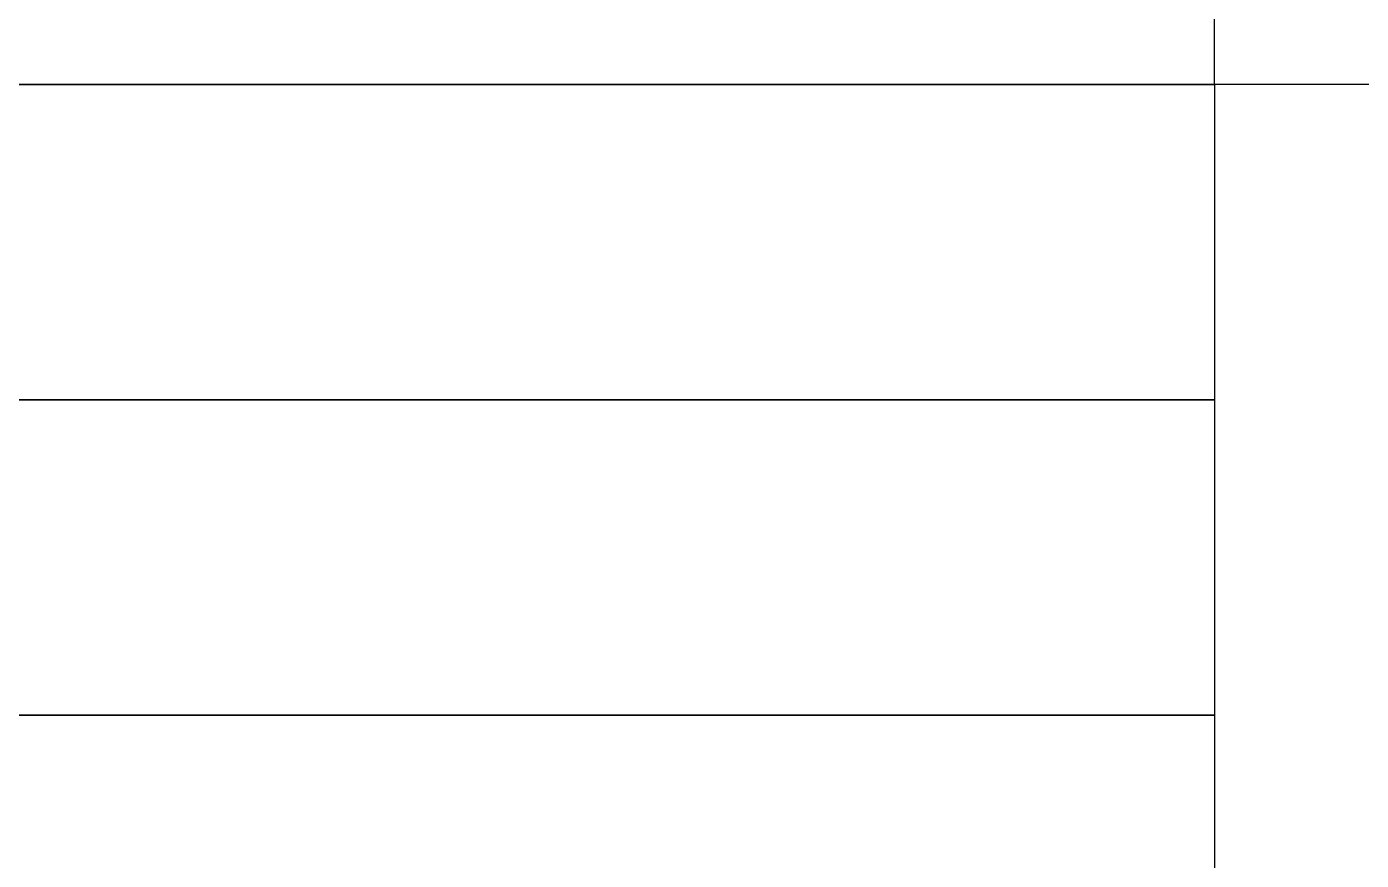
# Model space of a CAD drawing. Extents: x -19 to 297, y 0 to 420.
# Drawn here: x 173.812 to 175.928, y 243.038 to 244.36 of the extents above; entities that cross this region are included whole.
import ezdxf

# ---------------------------------------------------------------- set-up
doc = ezdxf.new("R2010")
doc.units = 0
doc.header["$MEASUREMENT"] = 0
doc.linetypes.add('K5LT_BASIC', pattern=[0])
doc.layers.add('Системный слой', color=7, linetype='Continuous')

# ---------------------------------------------------------------- blocks, each defined once
blk = doc.blocks.new('*U')
at = {"layer": 'Системный слой', "color": 5, "linetype": 'K5LT_BASIC'}
for p, q in [((175.6956, 244.2684), (175.6956, 248.2684)), ((171.6956, 244.2684), (175.6956, 244.2684)), ((175.6956, 244.2684), (175.6956, 243.7684)), ((176.1956, 244.2684), (175.6956, 244.2684)), ((171.6956, 243.7684), (175.6956, 243.7684)), ((175.6956, 243.7684), (171.6956, 243.7684)), ((175.6956, 243.7684), (175.6956, 243.2684)), ((171.6956, 243.2684), (175.6956, 243.2684)), ((175.6956, 243.2684), (171.6956, 243.2684)), ((175.6956, 243.2684), (175.6956, 242.7684))]:
    blk.add_line(p, q, dxfattribs=at)

msp = doc.modelspace()

# ---------------------------------------------------------------- linework, layer by layer
at = {"layer": 'Системный слой', "color": 5, "linetype": 'K5LT_BASIC'}
for p, q in [((175.6956, 244.2684), (175.6956, 248.2688)), ((175.6956, 244.2684), (171.6956, 244.2684)), ((178.6956, 244.2684), (175.6956, 244.2684)), ((175.6956, 244.2684), (175.6956, 239.2684)), ((171.6956, 243.7684), (174.6956, 243.7684)), ((171.6956, 243.7684), (175.6956, 243.7684)), ((171.6956, 243.2684), (174.6956, 243.2684)), ((171.6956, 243.2684), (175.6956, 243.2684))]:
    msp.add_line(p, q, dxfattribs=at)

# ---------------------------------------------------------------- block references
at = {"layer": 'Системный слой'}
msp.add_blockref('*U', (0, 0), dxfattribs=at)
msp.add_blockref('*U', (0, 0), dxfattribs=at)
msp.add_blockref('*U', (0, 0), dxfattribs=at)
msp.add_blockref('*U', (0, 0), dxfattribs=at)
msp.add_blockref('*U', (0, 0), dxfattribs=at)
msp.add_blockref('*U', (0, 0), dxfattribs=at)
msp.add_blockref('*U', (0, 0), dxfattribs=at)
msp.add_blockref('*U', (0, 0), dxfattribs=at)
msp.add_blockref('*U', (0, 0), dxfattribs=at)
msp.add_blockref('*U', (0, 0), dxfattribs=at)
msp.add_blockref('*U', (0, 0), dxfattribs=at)
msp.add_blockref('*U', (0, 0), dxfattribs=at)
msp.add_blockref('*U', (0, 0), dxfattribs=at)
msp.add_blockref('*U', (0, 0), dxfattribs=at)
msp.add_blockref('*U', (0, 0), dxfattribs=at)
msp.add_blockref('*U', (0, 0), dxfattribs=at)
msp.add_blockref('*U', (0, 0), dxfattribs=at)
msp.add_blockref('*U', (0, 0), dxfattribs=at)
msp.add_blockref('*U', (0, 0), dxfattribs=at)
msp.add_blockref('*U', (0, 0), dxfattribs=at)
msp.add_blockref('*U', (0, 0), dxfattribs=at)
msp.add_blockref('*U', (0, 0), dxfattribs=at)
msp.add_blockref('*U', (0, 0), dxfattribs=at)
msp.add_blockref('*U', (0, 0), dxfattribs=at)
msp.add_blockref('*U', (0, 0), dxfattribs=at)
msp.add_blockref('*U', (0, 0), dxfattribs=at)
msp.add_blockref('*U', (0, 0), dxfattribs=at)
msp.add_blockref('*U', (0, 0), dxfattribs=at)
msp.add_blockref('*U', (0, 0), dxfattribs=at)
msp.add_blockref('*U', (0, 0), dxfattribs=at)
msp.add_blockref('*U', (0, 0), dxfattribs=at)
msp.add_blockref('*U', (0, 0), dxfattribs=at)
msp.add_blockref('*U', (0, 0), dxfattribs=at)
msp.add_blockref('*U', (0, 0), dxfattribs=at)
msp.add_blockref('*U', (0, 0), dxfattribs=at)
msp.add_blockref('*U', (0, 0), dxfattribs=at)
msp.add_blockref('*U', (0, 0), dxfattribs=at)
msp.add_blockref('*U', (0, 0), dxfattribs=at)
msp.add_blockref('*U', (0, 0), dxfattribs=at)
msp.add_blockref('*U', (0, 0), dxfattribs=at)
msp.add_blockref('*U', (0, 0), dxfattribs=at)
msp.add_blockref('*U', (0, 0), dxfattribs=at)
msp.add_blockref('*U', (0, 0), dxfattribs=at)
msp.add_blockref('*U', (0, 0), dxfattribs=at)
msp.add_blockref('*U', (0, 0), dxfattribs=at)
msp.add_blockref('*U', (0, 0), dxfattribs=at)
msp.add_blockref('*U', (0, 0), dxfattribs=at)
msp.add_blockref('*U', (0, 0), dxfattribs=at)
msp.add_blockref('*U', (0, 0), dxfattribs=at)
msp.add_blockref('*U', (0, 0), dxfattribs=at)
msp.add_blockref('*U', (0, 0), dxfattribs=at)
msp.add_blockref('*U', (0, 0), dxfattribs=at)
msp.add_blockref('*U', (0, 0), dxfattribs=at)
msp.add_blockref('*U', (0, 0), dxfattribs=at)
msp.add_blockref('*U', (0, 0), dxfattribs=at)
msp.add_blockref('*U', (0, 0), dxfattribs=at)
msp.add_blockref('*U', (0, 0), dxfattribs=at)
msp.add_blockref('*U', (0, 0), dxfattribs=at)
msp.add_blockref('*U', (0, 0), dxfattribs=at)
msp.add_blockref('*U', (0, 0), dxfattribs=at)
msp.add_blockref('*U', (0, 0), dxfattribs=at)
msp.add_blockref('*U', (0, 0), dxfattribs=at)
msp.add_blockref('*U', (0, 0), dxfattribs=at)
msp.add_blockref('*U', (0, 0), dxfattribs=at)
msp.add_blockref('*U', (0, 0), dxfattribs=at)
msp.add_blockref('*U', (0, 0), dxfattribs=at)
msp.add_blockref('*U', (0, 0), dxfattribs=at)
msp.add_blockref('*U', (0, 0), dxfattribs=at)
msp.add_blockref('*U', (0, 0), dxfattribs=at)
msp.add_blockref('*U', (0, 0), dxfattribs=at)
msp.add_blockref('*U', (0, 0), dxfattribs=at)
msp.add_blockref('*U', (0, 0), dxfattribs=at)
msp.add_blockref('*U', (0, 0), dxfattribs=at)
msp.add_blockref('*U', (0, 0), dxfattribs=at)
msp.add_blockref('*U', (0, 0), dxfattribs=at)
msp.add_blockref('*U', (0, 0), dxfattribs=at)
msp.add_blockref('*U', (0, 0), dxfattribs=at)
msp.add_blockref('*U', (0, 0), dxfattribs=at)
msp.add_blockref('*U', (0, 0), dxfattribs=at)
msp.add_blockref('*U', (0, 0), dxfattribs=at)
msp.add_blockref('*U', (0, 0), dxfattribs=at)
msp.add_blockref('*U', (0, 0), dxfattribs=at)
msp.add_blockref('*U', (0, 0), dxfattribs=at)
msp.add_blockref('*U', (0, 0), dxfattribs=at)
msp.add_blockref('*U', (0, 0), dxfattribs=at)
msp.add_blockref('*U', (0, 0), dxfattribs=at)
msp.add_blockref('*U', (0, 0), dxfattribs=at)
msp.add_blockref('*U', (0, 0), dxfattribs=at)
msp.add_blockref('*U', (0, 0), dxfattribs=at)
msp.add_blockref('*U', (0, 0), dxfattribs=at)
msp.add_blockref('*U', (0, 0), dxfattribs=at)
msp.add_blockref('*U', (0, 0), dxfattribs=at)
msp.add_blockref('*U', (0, 0), dxfattribs=at)
msp.add_blockref('*U', (0, 0), dxfattribs=at)
msp.add_blockref('*U', (0, 0), dxfattribs=at)
msp.add_blockref('*U', (0, 0), dxfattribs=at)
msp.add_blockref('*U', (0, 0), dxfattribs=at)
msp.add_blockref('*U', (0, 0), dxfattribs=at)
msp.add_blockref('*U', (0, 0), dxfattribs=at)
msp.add_blockref('*U', (0, 0), dxfattribs=at)
msp.add_blockref('*U', (0, 0), dxfattribs=at)
msp.add_blockref('*U', (0, 0), dxfattribs=at)
msp.add_blockref('*U', (0, 0), dxfattribs=at)
msp.add_blockref('*U', (0, 0), dxfattribs=at)
msp.add_blockref('*U', (0, 0), dxfattribs=at)
msp.add_blockref('*U', (0, 0), dxfattribs=at)
msp.add_blockref('*U', (0, 0), dxfattribs=at)
msp.add_blockref('*U', (0, 0), dxfattribs=at)
msp.add_blockref('*U', (0, 0), dxfattribs=at)
msp.add_blockref('*U', (0, 0), dxfattribs=at)
msp.add_blockref('*U', (0, 0), dxfattribs=at)
msp.add_blockref('*U', (0, 0), dxfattribs=at)
msp.add_blockref('*U', (0, 0), dxfattribs=at)
msp.add_blockref('*U', (0, 0), dxfattribs=at)
msp.add_blockref('*U', (0, 0), dxfattribs=at)
msp.add_blockref('*U', (0, 0), dxfattribs=at)
msp.add_blockref('*U', (0, 0), dxfattribs=at)
msp.add_blockref('*U', (0, 0), dxfattribs=at)
msp.add_blockref('*U', (0, 0), dxfattribs=at)
msp.add_blockref('*U', (0, 0), dxfattribs=at)
msp.add_blockref('*U', (0, 0), dxfattribs=at)
msp.add_blockref('*U', (0, 0), dxfattribs=at)
msp.add_blockref('*U', (0, 0), dxfattribs=at)
msp.add_blockref('*U', (0, 0), dxfattribs=at)
msp.add_blockref('*U', (0, 0), dxfattribs=at)
msp.add_blockref('*U', (0, 0), dxfattribs=at)
msp.add_blockref('*U', (0, 0), dxfattribs=at)
msp.add_blockref('*U', (0, 0), dxfattribs=at)
msp.add_blockref('*U', (0, 0), dxfattribs=at)
msp.add_blockref('*U', (0, 0), dxfattribs=at)
msp.add_blockref('*U', (0, 0), dxfattribs=at)
msp.add_blockref('*U', (0, 0), dxfattribs=at)
msp.add_blockref('*U', (0, 0), dxfattribs=at)
msp.add_blockref('*U', (0, 0), dxfattribs=at)
msp.add_blockref('*U', (0, 0), dxfattribs=at)
msp.add_blockref('*U', (0, 0), dxfattribs=at)
msp.add_blockref('*U', (0, 0), dxfattribs=at)
msp.add_blockref('*U', (0, 0), dxfattribs=at)
msp.add_blockref('*U', (0, 0), dxfattribs=at)
msp.add_blockref('*U', (0, 0), dxfattribs=at)
msp.add_blockref('*U', (0, 0), dxfattribs=at)
msp.add_blockref('*U', (0, 0), dxfattribs=at)
msp.add_blockref('*U', (0, 0), dxfattribs=at)
msp.add_blockref('*U', (0, 0), dxfattribs=at)
msp.add_blockref('*U', (0, 0), dxfattribs=at)
msp.add_blockref('*U', (0, 0), dxfattribs=at)
msp.add_blockref('*U', (0, 0), dxfattribs=at)
msp.add_blockref('*U', (0, 0), dxfattribs=at)
msp.add_blockref('*U', (0, 0), dxfattribs=at)
msp.add_blockref('*U', (0, 0), dxfattribs=at)
msp.add_blockref('*U', (0, 0), dxfattribs=at)
msp.add_blockref('*U', (0, 0), dxfattribs=at)
msp.add_blockref('*U', (0, 0), dxfattribs=at)
msp.add_blockref('*U', (0, 0), dxfattribs=at)
msp.add_blockref('*U', (0, 0), dxfattribs=at)
msp.add_blockref('*U', (0, 0), dxfattribs=at)
msp.add_blockref('*U', (0, 0), dxfattribs=at)
msp.add_blockref('*U', (0, 0), dxfattribs=at)
msp.add_blockref('*U', (0, 0), dxfattribs=at)
msp.add_blockref('*U', (0, 0), dxfattribs=at)
msp.add_blockref('*U', (0, 0), dxfattribs=at)
msp.add_blockref('*U', (0, 0), dxfattribs=at)
msp.add_blockref('*U', (0, 0), dxfattribs=at)
msp.add_blockref('*U', (0, 0), dxfattribs=at)
msp.add_blockref('*U', (0, 0), dxfattribs=at)
msp.add_blockref('*U', (0, 0), dxfattribs=at)
msp.add_blockref('*U', (0, 0), dxfattribs=at)
msp.add_blockref('*U', (0, 0), dxfattribs=at)
msp.add_blockref('*U', (0, 0), dxfattribs=at)
msp.add_blockref('*U', (0, 0), dxfattribs=at)
msp.add_blockref('*U', (0, 0), dxfattribs=at)
msp.add_blockref('*U', (0, 0), dxfattribs=at)
msp.add_blockref('*U', (0, 0), dxfattribs=at)
msp.add_blockref('*U', (0, 0), dxfattribs=at)
msp.add_blockref('*U', (0, 0), dxfattribs=at)
msp.add_blockref('*U', (0, 0), dxfattribs=at)
msp.add_blockref('*U', (0, 0), dxfattribs=at)
msp.add_blockref('*U', (0, 0), dxfattribs=at)
msp.add_blockref('*U', (0, 0), dxfattribs=at)
msp.add_blockref('*U', (0, 0), dxfattribs=at)
msp.add_blockref('*U', (0, 0), dxfattribs=at)
msp.add_blockref('*U', (0, 0), dxfattribs=at)
msp.add_blockref('*U', (0, 0), dxfattribs=at)
msp.add_blockref('*U', (0, 0), dxfattribs=at)
msp.add_blockref('*U', (0, 0), dxfattribs=at)
msp.add_blockref('*U', (0, 0), dxfattribs=at)
msp.add_blockref('*U', (0, 0), dxfattribs=at)
msp.add_blockref('*U', (0, 0), dxfattribs=at)
msp.add_blockref('*U', (0, 0), dxfattribs=at)
msp.add_blockref('*U', (0, 0), dxfattribs=at)
msp.add_blockref('*U', (0, 0), dxfattribs=at)
msp.add_blockref('*U', (0, 0), dxfattribs=at)
msp.add_blockref('*U', (0, 0), dxfattribs=at)
msp.add_blockref('*U', (0, 0), dxfattribs=at)
msp.add_blockref('*U', (0, 0), dxfattribs=at)
msp.add_blockref('*U', (0, 0), dxfattribs=at)
msp.add_blockref('*U', (0, 0), dxfattribs=at)
msp.add_blockref('*U', (0, 0), dxfattribs=at)
msp.add_blockref('*U', (0, 0), dxfattribs=at)
msp.add_blockref('*U', (0, 0), dxfattribs=at)
msp.add_blockref('*U', (0, 0), dxfattribs=at)
msp.add_blockref('*U', (0, 0), dxfattribs=at)
msp.add_blockref('*U', (0, 0), dxfattribs=at)
msp.add_blockref('*U', (0, 0), dxfattribs=at)
msp.add_blockref('*U', (0, 0), dxfattribs=at)
msp.add_blockref('*U', (0, 0), dxfattribs=at)
msp.add_blockref('*U', (0, 0), dxfattribs=at)
msp.add_blockref('*U', (0, 0), dxfattribs=at)
msp.add_blockref('*U', (0, 0), dxfattribs=at)
msp.add_blockref('*U', (0, 0), dxfattribs=at)
msp.add_blockref('*U', (0, 0), dxfattribs=at)
msp.add_blockref('*U', (0, 0), dxfattribs=at)
msp.add_blockref('*U', (0, 0), dxfattribs=at)
msp.add_blockref('*U', (0, 0), dxfattribs=at)
msp.add_blockref('*U', (0, 0), dxfattribs=at)
msp.add_blockref('*U', (0, 0), dxfattribs=at)
msp.add_blockref('*U', (0, 0), dxfattribs=at)
msp.add_blockref('*U', (0, 0), dxfattribs=at)
msp.add_blockref('*U', (0, 0), dxfattribs=at)
msp.add_blockref('*U', (0, 0), dxfattribs=at)
msp.add_blockref('*U', (0, 0), dxfattribs=at)
msp.add_blockref('*U', (0, 0), dxfattribs=at)
msp.add_blockref('*U', (0, 0), dxfattribs=at)
msp.add_blockref('*U', (0, 0), dxfattribs=at)
msp.add_blockref('*U', (0, 0), dxfattribs=at)
msp.add_blockref('*U', (0, 0), dxfattribs=at)
msp.add_blockref('*U', (0, 0), dxfattribs=at)
msp.add_blockref('*U', (0, 0), dxfattribs=at)
msp.add_blockref('*U', (0, 0), dxfattribs=at)
msp.add_blockref('*U', (0, 0), dxfattribs=at)
msp.add_blockref('*U', (0, 0), dxfattribs=at)
msp.add_blockref('*U', (0, 0), dxfattribs=at)
msp.add_blockref('*U', (0, 0), dxfattribs=at)
msp.add_blockref('*U', (0, 0), dxfattribs=at)
msp.add_blockref('*U', (0, 0), dxfattribs=at)
msp.add_blockref('*U', (0, 0), dxfattribs=at)
msp.add_blockref('*U', (0, 0), dxfattribs=at)
msp.add_blockref('*U', (0, 0), dxfattribs=at)
msp.add_blockref('*U', (0, 0), dxfattribs=at)
msp.add_blockref('*U', (0, 0), dxfattribs=at)
msp.add_blockref('*U', (0, 0), dxfattribs=at)
msp.add_blockref('*U', (0, 0), dxfattribs=at)
msp.add_blockref('*U', (0, 0), dxfattribs=at)
msp.add_blockref('*U', (0, 0), dxfattribs=at)
msp.add_blockref('*U', (0, 0), dxfattribs=at)
msp.add_blockref('*U', (0, 0), dxfattribs=at)
msp.add_blockref('*U', (0, 0), dxfattribs=at)
msp.add_blockref('*U', (0, 0), dxfattribs=at)
msp.add_blockref('*U', (0, 0), dxfattribs=at)
msp.add_blockref('*U', (0, 0), dxfattribs=at)
msp.add_blockref('*U', (0, 0), dxfattribs=at)
msp.add_blockref('*U', (0, 0), dxfattribs=at)
msp.add_blockref('*U', (0, 0), dxfattribs=at)
msp.add_blockref('*U', (0, 0), dxfattribs=at)
msp.add_blockref('*U', (0, 0), dxfattribs=at)
msp.add_blockref('*U', (0, 0), dxfattribs=at)
msp.add_blockref('*U', (0, 0), dxfattribs=at)
msp.add_blockref('*U', (0, 0), dxfattribs=at)
msp.add_blockref('*U', (0, 0), dxfattribs=at)
msp.add_blockref('*U', (0, 0), dxfattribs=at)
msp.add_blockref('*U', (0, 0), dxfattribs=at)
msp.add_blockref('*U', (0, 0), dxfattribs=at)
msp.add_blockref('*U', (0, 0), dxfattribs=at)
msp.add_blockref('*U', (0, 0), dxfattribs=at)
msp.add_blockref('*U', (0, 0), dxfattribs=at)
msp.add_blockref('*U', (0, 0), dxfattribs=at)
msp.add_blockref('*U', (0, 0), dxfattribs=at)
msp.add_blockref('*U', (0, 0), dxfattribs=at)
msp.add_blockref('*U', (0, 0), dxfattribs=at)
msp.add_blockref('*U', (0, 0), dxfattribs=at)
msp.add_blockref('*U', (0, 0), dxfattribs=at)
msp.add_blockref('*U', (0, 0), dxfattribs=at)
msp.add_blockref('*U', (0, 0), dxfattribs=at)
msp.add_blockref('*U', (0, 0), dxfattribs=at)
msp.add_blockref('*U', (0, 0), dxfattribs=at)
msp.add_blockref('*U', (0, 0), dxfattribs=at)
msp.add_blockref('*U', (0, 0), dxfattribs=at)
msp.add_blockref('*U', (0, 0), dxfattribs=at)
msp.add_blockref('*U', (0, 0), dxfattribs=at)
msp.add_blockref('*U', (0, 0), dxfattribs=at)
msp.add_blockref('*U', (0, 0), dxfattribs=at)
msp.add_blockref('*U', (0, 0), dxfattribs=at)
msp.add_blockref('*U', (0, 0), dxfattribs=at)
msp.add_blockref('*U', (0, 0), dxfattribs=at)
msp.add_blockref('*U', (0, 0), dxfattribs=at)
msp.add_blockref('*U', (0, 0), dxfattribs=at)
msp.add_blockref('*U', (0, 0), dxfattribs=at)
msp.add_blockref('*U', (0, 0), dxfattribs=at)
msp.add_blockref('*U', (0, 0), dxfattribs=at)
msp.add_blockref('*U', (0, 0), dxfattribs=at)
msp.add_blockref('*U', (0, 0), dxfattribs=at)
msp.add_blockref('*U', (0, 0), dxfattribs=at)
msp.add_blockref('*U', (0, 0), dxfattribs=at)
msp.add_blockref('*U', (0, 0), dxfattribs=at)
msp.add_blockref('*U', (0, 0), dxfattribs=at)
msp.add_blockref('*U', (0, 0), dxfattribs=at)
msp.add_blockref('*U', (0, 0), dxfattribs=at)
msp.add_blockref('*U', (0, 0), dxfattribs=at)
msp.add_blockref('*U', (0, 0), dxfattribs=at)
msp.add_blockref('*U', (0, 0), dxfattribs=at)
msp.add_blockref('*U', (0, 0), dxfattribs=at)
msp.add_blockref('*U', (0, 0), dxfattribs=at)
msp.add_blockref('*U', (0, 0), dxfattribs=at)
msp.add_blockref('*U', (0, 0), dxfattribs=at)
msp.add_blockref('*U', (0, 0), dxfattribs=at)
msp.add_blockref('*U', (0, 0), dxfattribs=at)
msp.add_blockref('*U', (0, 0), dxfattribs=at)
msp.add_blockref('*U', (0, 0), dxfattribs=at)
msp.add_blockref('*U', (0, 0), dxfattribs=at)
msp.add_blockref('*U', (0, 0), dxfattribs=at)
msp.add_blockref('*U', (0, 0), dxfattribs=at)
msp.add_blockref('*U', (0, 0), dxfattribs=at)
msp.add_blockref('*U', (0, 0), dxfattribs=at)
msp.add_blockref('*U', (0, 0), dxfattribs=at)
msp.add_blockref('*U', (0, 0), dxfattribs=at)
msp.add_blockref('*U', (0, 0), dxfattribs=at)
msp.add_blockref('*U', (0, 0), dxfattribs=at)
msp.add_blockref('*U', (0, 0), dxfattribs=at)
msp.add_blockref('*U', (0, 0), dxfattribs=at)
msp.add_blockref('*U', (0, 0), dxfattribs=at)
msp.add_blockref('*U', (0, 0), dxfattribs=at)
msp.add_blockref('*U', (0, 0), dxfattribs=at)
msp.add_blockref('*U', (0, 0), dxfattribs=at)
msp.add_blockref('*U', (0, 0), dxfattribs=at)
msp.add_blockref('*U', (0, 0), dxfattribs=at)
msp.add_blockref('*U', (0, 0), dxfattribs=at)
msp.add_blockref('*U', (0, 0), dxfattribs=at)
msp.add_blockref('*U', (0, 0), dxfattribs=at)
msp.add_blockref('*U', (0, 0), dxfattribs=at)
msp.add_blockref('*U', (0, 0), dxfattribs=at)
msp.add_blockref('*U', (0, 0), dxfattribs=at)
msp.add_blockref('*U', (0, 0), dxfattribs=at)
msp.add_blockref('*U', (0, 0), dxfattribs=at)
msp.add_blockref('*U', (0, 0), dxfattribs=at)
msp.add_blockref('*U', (0, 0), dxfattribs=at)
msp.add_blockref('*U', (0, 0), dxfattribs=at)
msp.add_blockref('*U', (0, 0), dxfattribs=at)
msp.add_blockref('*U', (0, 0), dxfattribs=at)
msp.add_blockref('*U', (0, 0), dxfattribs=at)
msp.add_blockref('*U', (0, 0), dxfattribs=at)
msp.add_blockref('*U', (0, 0), dxfattribs=at)
msp.add_blockref('*U', (0, 0), dxfattribs=at)
msp.add_blockref('*U', (0, 0), dxfattribs=at)
msp.add_blockref('*U', (0, 0), dxfattribs=at)
msp.add_blockref('*U', (0, 0), dxfattribs=at)
msp.add_blockref('*U', (0, 0), dxfattribs=at)
msp.add_blockref('*U', (0, 0), dxfattribs=at)
msp.add_blockref('*U', (0, 0), dxfattribs=at)
msp.add_blockref('*U', (0, 0), dxfattribs=at)
msp.add_blockref('*U', (0, 0), dxfattribs=at)
msp.add_blockref('*U', (0, 0), dxfattribs=at)
msp.add_blockref('*U', (0, 0), dxfattribs=at)
msp.add_blockref('*U', (0, 0), dxfattribs=at)
msp.add_blockref('*U', (0, 0), dxfattribs=at)
msp.add_blockref('*U', (0, 0), dxfattribs=at)
msp.add_blockref('*U', (0, 0), dxfattribs=at)
msp.add_blockref('*U', (0, 0), dxfattribs=at)
msp.add_blockref('*U', (0, 0), dxfattribs=at)
msp.add_blockref('*U', (0, 0), dxfattribs=at)
msp.add_blockref('*U', (0, 0), dxfattribs=at)
msp.add_blockref('*U', (0, 0), dxfattribs=at)
msp.add_blockref('*U', (0, 0), dxfattribs=at)
msp.add_blockref('*U', (0, 0), dxfattribs=at)
msp.add_blockref('*U', (0, 0), dxfattribs=at)
msp.add_blockref('*U', (0, 0), dxfattribs=at)
msp.add_blockref('*U', (0, 0), dxfattribs=at)
msp.add_blockref('*U', (0, 0), dxfattribs=at)
msp.add_blockref('*U', (0, 0), dxfattribs=at)
msp.add_blockref('*U', (0, 0), dxfattribs=at)
msp.add_blockref('*U', (0, 0), dxfattribs=at)
msp.add_blockref('*U', (0, 0), dxfattribs=at)
msp.add_blockref('*U', (0, 0), dxfattribs=at)
msp.add_blockref('*U', (0, 0), dxfattribs=at)
msp.add_blockref('*U', (0, 0), dxfattribs=at)
msp.add_blockref('*U', (0, 0), dxfattribs=at)
msp.add_blockref('*U', (0, 0), dxfattribs=at)
msp.add_blockref('*U', (0, 0), dxfattribs=at)
msp.add_blockref('*U', (0, 0), dxfattribs=at)
msp.add_blockref('*U', (0, 0), dxfattribs=at)
msp.add_blockref('*U', (0, 0), dxfattribs=at)
msp.add_blockref('*U', (0, 0), dxfattribs=at)
msp.add_blockref('*U', (0, 0), dxfattribs=at)
msp.add_blockref('*U', (0, 0), dxfattribs=at)
msp.add_blockref('*U', (0, 0), dxfattribs=at)
msp.add_blockref('*U', (0, 0), dxfattribs=at)
msp.add_blockref('*U', (0, 0), dxfattribs=at)
msp.add_blockref('*U', (0, 0), dxfattribs=at)
msp.add_blockref('*U', (0, 0), dxfattribs=at)
msp.add_blockref('*U', (0, 0), dxfattribs=at)
msp.add_blockref('*U', (0, 0), dxfattribs=at)
msp.add_blockref('*U', (0, 0), dxfattribs=at)
msp.add_blockref('*U', (0, 0), dxfattribs=at)
msp.add_blockref('*U', (0, 0), dxfattribs=at)
msp.add_blockref('*U', (0, 0), dxfattribs=at)
msp.add_blockref('*U', (0, 0), dxfattribs=at)
msp.add_blockref('*U', (0, 0), dxfattribs=at)
msp.add_blockref('*U', (0, 0), dxfattribs=at)
msp.add_blockref('*U', (0, 0), dxfattribs=at)
msp.add_blockref('*U', (0, 0), dxfattribs=at)
msp.add_blockref('*U', (0, 0), dxfattribs=at)
msp.add_blockref('*U', (0, 0), dxfattribs=at)
msp.add_blockref('*U', (0, 0), dxfattribs=at)
msp.add_blockref('*U', (0, 0), dxfattribs=at)
msp.add_blockref('*U', (0, 0), dxfattribs=at)
msp.add_blockref('*U', (0, 0), dxfattribs=at)
msp.add_blockref('*U', (0, 0), dxfattribs=at)
msp.add_blockref('*U', (0, 0), dxfattribs=at)
msp.add_blockref('*U', (0, 0), dxfattribs=at)
msp.add_blockref('*U', (0, 0), dxfattribs=at)
msp.add_blockref('*U', (0, 0), dxfattribs=at)
msp.add_blockref('*U', (0, 0), dxfattribs=at)
msp.add_blockref('*U', (0, 0), dxfattribs=at)
msp.add_blockref('*U', (0, 0), dxfattribs=at)
msp.add_blockref('*U', (0, 0), dxfattribs=at)
msp.add_blockref('*U', (0, 0), dxfattribs=at)
msp.add_blockref('*U', (0, 0), dxfattribs=at)
msp.add_blockref('*U', (0, 0), dxfattribs=at)
msp.add_blockref('*U', (0, 0), dxfattribs=at)
msp.add_blockref('*U', (0, 0), dxfattribs=at)
msp.add_blockref('*U', (0, 0), dxfattribs=at)
msp.add_blockref('*U', (0, 0), dxfattribs=at)
msp.add_blockref('*U', (0, 0), dxfattribs=at)
msp.add_blockref('*U', (0, 0), dxfattribs=at)
msp.add_blockref('*U', (0, 0), dxfattribs=at)
msp.add_blockref('*U', (0, 0), dxfattribs=at)
msp.add_blockref('*U', (0, 0), dxfattribs=at)
msp.add_blockref('*U', (0, 0), dxfattribs=at)
msp.add_blockref('*U', (0, 0), dxfattribs=at)
msp.add_blockref('*U', (0, 0), dxfattribs=at)
msp.add_blockref('*U', (0, 0), dxfattribs=at)
msp.add_blockref('*U', (0, 0), dxfattribs=at)
msp.add_blockref('*U', (0, 0), dxfattribs=at)
msp.add_blockref('*U', (0, 0), dxfattribs=at)
msp.add_blockref('*U', (0, 0), dxfattribs=at)
msp.add_blockref('*U', (0, 0), dxfattribs=at)
msp.add_blockref('*U', (0, 0), dxfattribs=at)
msp.add_blockref('*U', (0, 0), dxfattribs=at)
msp.add_blockref('*U', (0, 0), dxfattribs=at)
msp.add_blockref('*U', (0, 0), dxfattribs=at)
msp.add_blockref('*U', (0, 0), dxfattribs=at)
msp.add_blockref('*U', (0, 0), dxfattribs=at)
msp.add_blockref('*U', (0, 0), dxfattribs=at)
msp.add_blockref('*U', (0, 0), dxfattribs=at)
msp.add_blockref('*U', (0, 0), dxfattribs=at)
msp.add_blockref('*U', (0, 0), dxfattribs=at)
msp.add_blockref('*U', (0, 0), dxfattribs=at)
msp.add_blockref('*U', (0, 0), dxfattribs=at)
msp.add_blockref('*U', (0, 0), dxfattribs=at)
msp.add_blockref('*U', (0, 0), dxfattribs=at)
msp.add_blockref('*U', (0, 0), dxfattribs=at)

doc.saveas('drawing.dxf')
